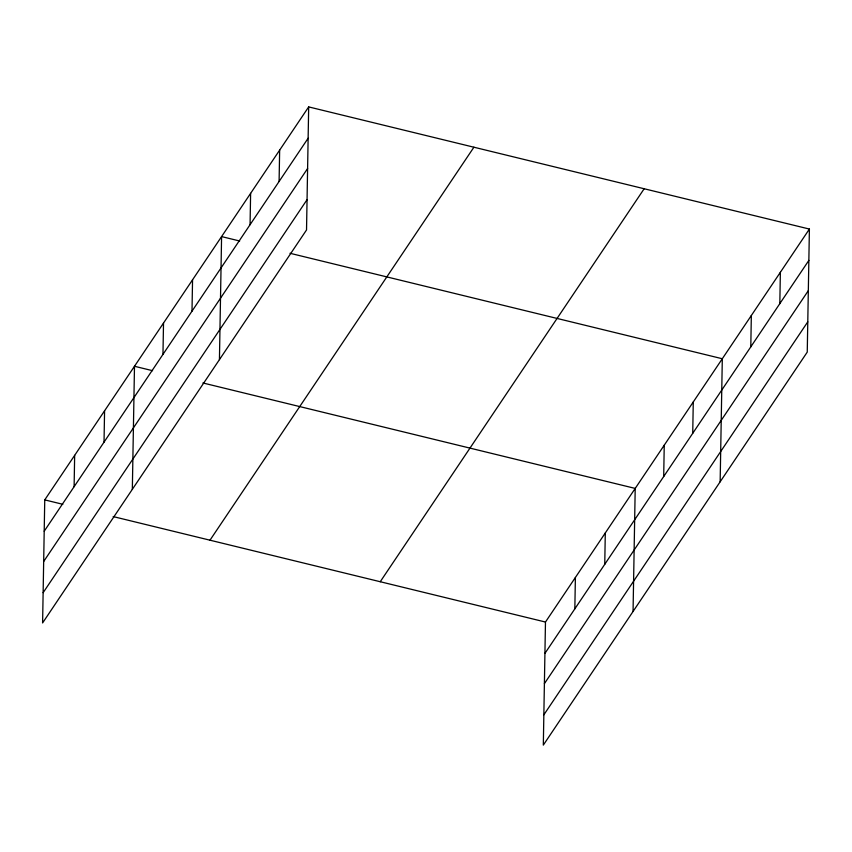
<?xml version="1.0" encoding="UTF-8"?>
<svg xmlns="http://www.w3.org/2000/svg" width="852" height="852" viewBox="0 0 852 852"><rect width="100%" height="100%" fill="white"/><g stroke="black" fill="none" stroke-linecap="round" stroke-linejoin="round"><path stroke-width="1.28" d="M308.68 106.905L44.751 499.89L42.6 622.94L306.528 229.965L308.68 106.905L809.4 229.06L807.249 352.11L543.32 745.095L545.472 622.035L809.4 229.06M74.113 486.694L74.656 455.351M104.029 442.156L104.572 410.813M132.337 489.325L134.488 366.275L152.561 370.684M162.966 354.389L163.52 323.046M191.998 311.161L192.552 279.818M219.433 359.65L221.584 236.59L239.657 240.999M250.062 224.704L250.616 193.361M279.094 181.476L279.648 150.133M574.834 608.85L575.388 577.496M604.75 564.312L605.293 532.958M633.057 611.48L635.209 488.42L202.904 382.963M663.697 476.545L664.24 445.191M692.729 433.317L693.272 401.974M720.153 481.795L722.304 358.745L290 253.278M750.793 346.86L751.336 315.517M779.825 303.632L780.368 272.289M44.197 531.233L308.126 138.248M43.676 561.5L307.604 168.515M43.133 592.683L307.05 199.698M209.986 540.2L473.914 147.215M380.237 581.735L644.165 188.75M544.929 653.377L808.857 260.403M544.396 683.645L808.324 290.66M543.853 714.828L807.781 321.843M44.751 499.89L62.824 504.299M113.167 516.578L545.472 622.035"/></g></svg>
